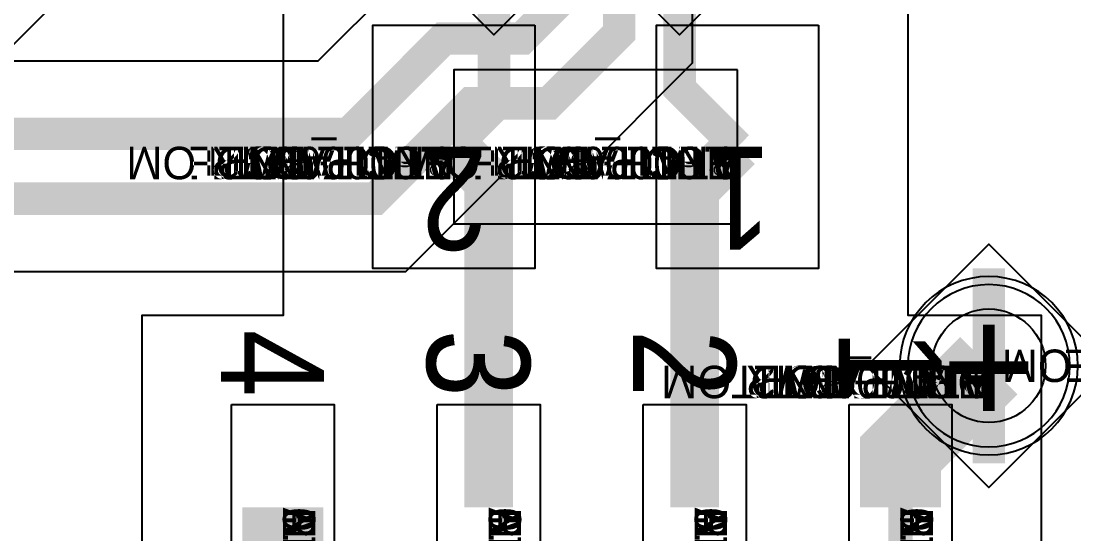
# Model space of a CAD drawing. Extents: x 0 to 323, y 0 to 320.
# Drawn here: x 28.04 to 34.54, y 210.57 to 213.73 of the extents above; entities that cross this region are included whole.
import ezdxf
from ezdxf.enums import TextEntityAlignment as Align

# ---------------------------------------------------------------- set-up
doc = ezdxf.new("R2010")
doc.units = 0
doc.header["$MEASUREMENT"] = 0
doc.layers.get('0').update_dxf_attribs({"linetype": 'CONTINUOUS'})
for name, color, linetype in [('CDN_FIGURES', 7, 'CONTINUOUS'), ('ETCH_BOTTOM', 7, 'CONTINUOUS'), ('ETCH_GND', 3, 'CONTINUOUS'), ('ETCH_INT1', 4, 'CONTINUOUS'), ('ETCH_INT2', 5, 'CONTINUOUS'), ('ETCH_PWR', 6, 'CONTINUOUS'), ('ETCH_TOP', 2, 'CONTINUOUS'), ('MANUFACTURING_NCLEGEND-1-6', 8, 'CONTINUOUS'), ('PACKAGE_GEOMETRY_ASSEMBLY_TOP', 11, 'CONTINUOUS'), ('PACKAGE_GEOMETRY_PIN_NUMBER', 9, 'CONTINUOUS')]:
    doc.layers.add(name, color=color, linetype=linetype)

# ---------------------------------------------------------------- blocks, each defined once
blk = doc.blocks.new('FIGURE_DIAMOND')
at = {"layer": 'CDN_FIGURES'}
blk.add_lwpolyline([(-0.5, 0), (0, 0.5), (0.5, 0), (0, -0.5)], close=True, dxfattribs=at)
blk = doc.blocks.new('PAD_INFO')
for tag in ['SHAPE_TYPE', 'PAD_HEIGHT', 'PAD_LAYER', 'PAD_TYPE', 'PAD_WIDTH']:
    blk.add_attdef(tag, (0, 0), '', height=0.2)
at = {"flags": 2}
blk.add_attdef('CDN_TYPE', (0, 0), '', height=0.2, dxfattribs=at)
blk = doc.blocks.new('DRILL_INFO')
at = {"flags": 2}
blk.add_attdef('CDN_TYPE', (0, 0), '', height=0.2, dxfattribs=at)
for tag in ['FSHAPE', 'FCHAR', 'DRILL_HEIGHT', 'DIAMETER', 'PLATED', 'DRILL_WIDTH']:
    blk.add_attdef(tag, (0, 0), '', height=0.2)
blk = doc.blocks.new('VIA0700X0300')
at = {"layer": 'ETCH_BOTTOM'}
blk.add_circle((0, 0), 0.35, dxfattribs=at)
at = {"layer": 'ETCH_GND'}
blk.add_circle((0, 0), 0.35, dxfattribs=at)
at = {"layer": 'ETCH_INT1'}
blk.add_circle((0, 0), 0.35, dxfattribs=at)
at = {"layer": 'ETCH_INT2'}
blk.add_circle((0, 0), 0.35, dxfattribs=at)
at = {"layer": 'ETCH_PWR'}
blk.add_circle((0, 0), 0.35, dxfattribs=at)
at = {"layer": 'ETCH_TOP'}
blk.add_circle((0, 0), 0.35, dxfattribs=at)
ref = blk.add_blockref('PAD_INFO', (0, 0))
ref.add_attrib('PAD_LAYER', 'ETCH_TOP', (0, 0), dxfattribs={"height": 0.2})
ref.add_attrib('SHAPE_TYPE', 'NULL', (0, 0), dxfattribs={"height": 0.2})
ref.add_attrib('PAD_TYPE', 'ANTIPAD', (0, 0), dxfattribs={"height": 0.2})
ref.add_attrib('PAD_WIDTH', '0.000000', (0, 0), dxfattribs={"height": 0.2})
ref.add_attrib('PAD_HEIGHT', '0.000000', (0, 0), dxfattribs={"height": 0.2})
ref = blk.add_blockref('PAD_INFO', (0, 0))
ref.add_attrib('PAD_LAYER', 'ETCH_GND', (0, 0), dxfattribs={"height": 0.2})
ref.add_attrib('SHAPE_TYPE', 'NULL', (0, 0), dxfattribs={"height": 0.2})
ref.add_attrib('PAD_TYPE', 'ANTIPAD', (0, 0), dxfattribs={"height": 0.2})
ref.add_attrib('PAD_WIDTH', '0.000000', (0, 0), dxfattribs={"height": 0.2})
ref.add_attrib('PAD_HEIGHT', '0.000000', (0, 0), dxfattribs={"height": 0.2})
ref = blk.add_blockref('PAD_INFO', (0, 0))
ref.add_attrib('PAD_LAYER', 'ETCH_INT1', (0, 0), dxfattribs={"height": 0.2})
ref.add_attrib('SHAPE_TYPE', 'NULL', (0, 0), dxfattribs={"height": 0.2})
ref.add_attrib('PAD_TYPE', 'ANTIPAD', (0, 0), dxfattribs={"height": 0.2})
ref.add_attrib('PAD_WIDTH', '0.000000', (0, 0), dxfattribs={"height": 0.2})
ref.add_attrib('PAD_HEIGHT', '0.000000', (0, 0), dxfattribs={"height": 0.2})
ref = blk.add_blockref('PAD_INFO', (0, 0))
ref.add_attrib('PAD_LAYER', 'ETCH_INT2', (0, 0), dxfattribs={"height": 0.2})
ref.add_attrib('SHAPE_TYPE', 'NULL', (0, 0), dxfattribs={"height": 0.2})
ref.add_attrib('PAD_TYPE', 'ANTIPAD', (0, 0), dxfattribs={"height": 0.2})
ref.add_attrib('PAD_WIDTH', '0.000000', (0, 0), dxfattribs={"height": 0.2})
ref.add_attrib('PAD_HEIGHT', '0.000000', (0, 0), dxfattribs={"height": 0.2})
ref = blk.add_blockref('PAD_INFO', (0, 0))
ref.add_attrib('PAD_LAYER', 'ETCH_PWR', (0, 0), dxfattribs={"height": 0.2})
ref.add_attrib('SHAPE_TYPE', 'NULL', (0, 0), dxfattribs={"height": 0.2})
ref.add_attrib('PAD_TYPE', 'ANTIPAD', (0, 0), dxfattribs={"height": 0.2})
ref.add_attrib('PAD_WIDTH', '0.000000', (0, 0), dxfattribs={"height": 0.2})
ref.add_attrib('PAD_HEIGHT', '0.000000', (0, 0), dxfattribs={"height": 0.2})
ref = blk.add_blockref('PAD_INFO', (0, 0))
ref.add_attrib('PAD_LAYER', 'ETCH_BOTTOM', (0, 0), dxfattribs={"height": 0.2})
ref.add_attrib('SHAPE_TYPE', 'NULL', (0, 0), dxfattribs={"height": 0.2})
ref.add_attrib('PAD_TYPE', 'ANTIPAD', (0, 0), dxfattribs={"height": 0.2})
ref.add_attrib('PAD_WIDTH', '0.000000', (0, 0), dxfattribs={"height": 0.2})
ref.add_attrib('PAD_HEIGHT', '0.000000', (0, 0), dxfattribs={"height": 0.2})
ref = blk.add_blockref('PAD_INFO', (0, 0))
ref.add_attrib('PAD_LAYER', 'ETCH_TOP', (0, 0), dxfattribs={"height": 0.2})
ref.add_attrib('SHAPE_TYPE', 'NULL', (0, 0), dxfattribs={"height": 0.2})
ref.add_attrib('PAD_TYPE', 'THERMAL', (0, 0), dxfattribs={"height": 0.2})
ref.add_attrib('PAD_WIDTH', '0.000000', (0, 0), dxfattribs={"height": 0.2})
ref.add_attrib('PAD_HEIGHT', '0.000000', (0, 0), dxfattribs={"height": 0.2})
ref = blk.add_blockref('PAD_INFO', (0, 0))
ref.add_attrib('PAD_LAYER', 'ETCH_GND', (0, 0), dxfattribs={"height": 0.2})
ref.add_attrib('SHAPE_TYPE', 'NULL', (0, 0), dxfattribs={"height": 0.2})
ref.add_attrib('PAD_TYPE', 'THERMAL', (0, 0), dxfattribs={"height": 0.2})
ref.add_attrib('PAD_WIDTH', '0.000000', (0, 0), dxfattribs={"height": 0.2})
ref.add_attrib('PAD_HEIGHT', '0.000000', (0, 0), dxfattribs={"height": 0.2})
ref = blk.add_blockref('PAD_INFO', (0, 0))
ref.add_attrib('PAD_LAYER', 'ETCH_INT1', (0, 0), dxfattribs={"height": 0.2})
ref.add_attrib('SHAPE_TYPE', 'NULL', (0, 0), dxfattribs={"height": 0.2})
ref.add_attrib('PAD_TYPE', 'THERMAL', (0, 0), dxfattribs={"height": 0.2})
ref.add_attrib('PAD_WIDTH', '0.000000', (0, 0), dxfattribs={"height": 0.2})
ref.add_attrib('PAD_HEIGHT', '0.000000', (0, 0), dxfattribs={"height": 0.2})
ref = blk.add_blockref('PAD_INFO', (0, 0))
ref.add_attrib('PAD_LAYER', 'ETCH_INT2', (0, 0), dxfattribs={"height": 0.2})
ref.add_attrib('SHAPE_TYPE', 'NULL', (0, 0), dxfattribs={"height": 0.2})
ref.add_attrib('PAD_TYPE', 'THERMAL', (0, 0), dxfattribs={"height": 0.2})
ref.add_attrib('PAD_WIDTH', '0.000000', (0, 0), dxfattribs={"height": 0.2})
ref.add_attrib('PAD_HEIGHT', '0.000000', (0, 0), dxfattribs={"height": 0.2})
ref = blk.add_blockref('PAD_INFO', (0, 0))
ref.add_attrib('PAD_LAYER', 'ETCH_PWR', (0, 0), dxfattribs={"height": 0.2})
ref.add_attrib('SHAPE_TYPE', 'NULL', (0, 0), dxfattribs={"height": 0.2})
ref.add_attrib('PAD_TYPE', 'THERMAL', (0, 0), dxfattribs={"height": 0.2})
ref.add_attrib('PAD_WIDTH', '0.000000', (0, 0), dxfattribs={"height": 0.2})
ref.add_attrib('PAD_HEIGHT', '0.000000', (0, 0), dxfattribs={"height": 0.2})
ref = blk.add_blockref('PAD_INFO', (0, 0))
ref.add_attrib('PAD_LAYER', 'ETCH_BOTTOM', (0, 0), dxfattribs={"height": 0.2})
ref.add_attrib('SHAPE_TYPE', 'NULL', (0, 0), dxfattribs={"height": 0.2})
ref.add_attrib('PAD_TYPE', 'THERMAL', (0, 0), dxfattribs={"height": 0.2})
ref.add_attrib('PAD_WIDTH', '0.000000', (0, 0), dxfattribs={"height": 0.2})
ref.add_attrib('PAD_HEIGHT', '0.000000', (0, 0), dxfattribs={"height": 0.2})
ref = blk.add_blockref('PAD_INFO', (0, 0))
ref.add_attrib('PAD_LAYER', 'ETCH_TOP', (0, 0), dxfattribs={"height": 0.2})
ref.add_attrib('SHAPE_TYPE', 'CIRCLE', (0, 0), dxfattribs={"height": 0.2})
ref.add_attrib('PAD_TYPE', 'REGULAR', (0, 0), dxfattribs={"height": 0.2})
ref.add_attrib('PAD_WIDTH', '0.700000', (0, 0), dxfattribs={"height": 0.2})
ref.add_attrib('PAD_HEIGHT', '0.700000', (0, 0), dxfattribs={"height": 0.2})
ref = blk.add_blockref('PAD_INFO', (0, 0))
ref.add_attrib('PAD_LAYER', 'ETCH_GND', (0, 0), dxfattribs={"height": 0.2})
ref.add_attrib('SHAPE_TYPE', 'CIRCLE', (0, 0), dxfattribs={"height": 0.2})
ref.add_attrib('PAD_TYPE', 'REGULAR', (0, 0), dxfattribs={"height": 0.2})
ref.add_attrib('PAD_WIDTH', '0.700000', (0, 0), dxfattribs={"height": 0.2})
ref.add_attrib('PAD_HEIGHT', '0.700000', (0, 0), dxfattribs={"height": 0.2})
ref = blk.add_blockref('PAD_INFO', (0, 0))
ref.add_attrib('PAD_LAYER', 'ETCH_INT1', (0, 0), dxfattribs={"height": 0.2})
ref.add_attrib('SHAPE_TYPE', 'CIRCLE', (0, 0), dxfattribs={"height": 0.2})
ref.add_attrib('PAD_TYPE', 'REGULAR', (0, 0), dxfattribs={"height": 0.2})
ref.add_attrib('PAD_WIDTH', '0.700000', (0, 0), dxfattribs={"height": 0.2})
ref.add_attrib('PAD_HEIGHT', '0.700000', (0, 0), dxfattribs={"height": 0.2})
ref = blk.add_blockref('PAD_INFO', (0, 0))
ref.add_attrib('PAD_LAYER', 'ETCH_INT2', (0, 0), dxfattribs={"height": 0.2})
ref.add_attrib('SHAPE_TYPE', 'CIRCLE', (0, 0), dxfattribs={"height": 0.2})
ref.add_attrib('PAD_TYPE', 'REGULAR', (0, 0), dxfattribs={"height": 0.2})
ref.add_attrib('PAD_WIDTH', '0.700000', (0, 0), dxfattribs={"height": 0.2})
ref.add_attrib('PAD_HEIGHT', '0.700000', (0, 0), dxfattribs={"height": 0.2})
ref = blk.add_blockref('PAD_INFO', (0, 0))
ref.add_attrib('PAD_LAYER', 'ETCH_PWR', (0, 0), dxfattribs={"height": 0.2})
ref.add_attrib('SHAPE_TYPE', 'CIRCLE', (0, 0), dxfattribs={"height": 0.2})
ref.add_attrib('PAD_TYPE', 'REGULAR', (0, 0), dxfattribs={"height": 0.2})
ref.add_attrib('PAD_WIDTH', '0.700000', (0, 0), dxfattribs={"height": 0.2})
ref.add_attrib('PAD_HEIGHT', '0.700000', (0, 0), dxfattribs={"height": 0.2})
ref = blk.add_blockref('PAD_INFO', (0, 0))
ref.add_attrib('PAD_LAYER', 'ETCH_BOTTOM', (0, 0), dxfattribs={"height": 0.2})
ref.add_attrib('SHAPE_TYPE', 'CIRCLE', (0, 0), dxfattribs={"height": 0.2})
ref.add_attrib('PAD_TYPE', 'REGULAR', (0, 0), dxfattribs={"height": 0.2})
ref.add_attrib('PAD_WIDTH', '0.700000', (0, 0), dxfattribs={"height": 0.2})
ref.add_attrib('PAD_HEIGHT', '0.700000', (0, 0), dxfattribs={"height": 0.2})
ref = blk.add_blockref('DRILL_INFO', (0, 0))
ref.add_attrib('DIAMETER', '0.300000', (0, 0), dxfattribs={"height": 0.2})
ref.add_attrib('PLATED', 'PLATED', (0, 0), dxfattribs={"height": 0.2})
ref.add_attrib('FSHAPE', 'DIAMOND', (0, 0), dxfattribs={"height": 0.2})
ref.add_attrib('FCHAR', '+', (0, 0), dxfattribs={"height": 0.2})
ref.add_attrib('DRILL_WIDTH', '1.500000', (0, 0), dxfattribs={"height": 0.2})
ref.add_attrib('DRILL_HEIGHT', '1.500000', (0, 0), dxfattribs={"height": 0.2})
for tag in ['CDN_TYPE', 'PIN']:
    blk.add_attdef(tag, (0, 0), '', height=0.2)
at = {"flags": 2}
for tag in ['PSTKNAME', 'BBV']:
    blk.add_attdef(tag, (0, 0), '', height=0.2, dxfattribs=at)
blk = doc.blocks.new('SMD50_25')
at = {"layer": 'ETCH_TOP'}
blk.add_lwpolyline([(-0.635, -0.3175), (-0.635, 0.3175), (0.635, 0.3175), (0.635, -0.3175)], close=True, dxfattribs=at)
ref = blk.add_blockref('PAD_INFO', (0, 0))
ref.add_attrib('PAD_LAYER', 'ETCH_TOP', (0, 0), dxfattribs={"height": 0.2})
ref.add_attrib('SHAPE_TYPE', 'NULL', (0, 0), dxfattribs={"height": 0.2})
ref.add_attrib('PAD_TYPE', 'ANTIPAD', (0, 0), dxfattribs={"height": 0.2})
ref.add_attrib('PAD_WIDTH', '0.000000', (0, 0), dxfattribs={"height": 0.2})
ref.add_attrib('PAD_HEIGHT', '0.000000', (0, 0), dxfattribs={"height": 0.2})
ref = blk.add_blockref('PAD_INFO', (0, 0))
ref.add_attrib('PAD_LAYER', 'ETCH_GND', (0, 0), dxfattribs={"height": 0.2})
ref.add_attrib('SHAPE_TYPE', 'NULL', (0, 0), dxfattribs={"height": 0.2})
ref.add_attrib('PAD_TYPE', 'ANTIPAD', (0, 0), dxfattribs={"height": 0.2})
ref.add_attrib('PAD_WIDTH', '0.000000', (0, 0), dxfattribs={"height": 0.2})
ref.add_attrib('PAD_HEIGHT', '0.000000', (0, 0), dxfattribs={"height": 0.2})
ref = blk.add_blockref('PAD_INFO', (0, 0))
ref.add_attrib('PAD_LAYER', 'ETCH_INT1', (0, 0), dxfattribs={"height": 0.2})
ref.add_attrib('SHAPE_TYPE', 'NULL', (0, 0), dxfattribs={"height": 0.2})
ref.add_attrib('PAD_TYPE', 'ANTIPAD', (0, 0), dxfattribs={"height": 0.2})
ref.add_attrib('PAD_WIDTH', '0.000000', (0, 0), dxfattribs={"height": 0.2})
ref.add_attrib('PAD_HEIGHT', '0.000000', (0, 0), dxfattribs={"height": 0.2})
ref = blk.add_blockref('PAD_INFO', (0, 0))
ref.add_attrib('PAD_LAYER', 'ETCH_INT2', (0, 0), dxfattribs={"height": 0.2})
ref.add_attrib('SHAPE_TYPE', 'NULL', (0, 0), dxfattribs={"height": 0.2})
ref.add_attrib('PAD_TYPE', 'ANTIPAD', (0, 0), dxfattribs={"height": 0.2})
ref.add_attrib('PAD_WIDTH', '0.000000', (0, 0), dxfattribs={"height": 0.2})
ref.add_attrib('PAD_HEIGHT', '0.000000', (0, 0), dxfattribs={"height": 0.2})
ref = blk.add_blockref('PAD_INFO', (0, 0))
ref.add_attrib('PAD_LAYER', 'ETCH_PWR', (0, 0), dxfattribs={"height": 0.2})
ref.add_attrib('SHAPE_TYPE', 'NULL', (0, 0), dxfattribs={"height": 0.2})
ref.add_attrib('PAD_TYPE', 'ANTIPAD', (0, 0), dxfattribs={"height": 0.2})
ref.add_attrib('PAD_WIDTH', '0.000000', (0, 0), dxfattribs={"height": 0.2})
ref.add_attrib('PAD_HEIGHT', '0.000000', (0, 0), dxfattribs={"height": 0.2})
ref = blk.add_blockref('PAD_INFO', (0, 0))
ref.add_attrib('PAD_LAYER', 'ETCH_BOTTOM', (0, 0), dxfattribs={"height": 0.2})
ref.add_attrib('SHAPE_TYPE', 'NULL', (0, 0), dxfattribs={"height": 0.2})
ref.add_attrib('PAD_TYPE', 'ANTIPAD', (0, 0), dxfattribs={"height": 0.2})
ref.add_attrib('PAD_WIDTH', '0.000000', (0, 0), dxfattribs={"height": 0.2})
ref.add_attrib('PAD_HEIGHT', '0.000000', (0, 0), dxfattribs={"height": 0.2})
ref = blk.add_blockref('PAD_INFO', (0, 0))
ref.add_attrib('PAD_LAYER', 'ETCH_TOP', (0, 0), dxfattribs={"height": 0.2})
ref.add_attrib('SHAPE_TYPE', 'NULL', (0, 0), dxfattribs={"height": 0.2})
ref.add_attrib('PAD_TYPE', 'THERMAL', (0, 0), dxfattribs={"height": 0.2})
ref.add_attrib('PAD_WIDTH', '0.000000', (0, 0), dxfattribs={"height": 0.2})
ref.add_attrib('PAD_HEIGHT', '0.000000', (0, 0), dxfattribs={"height": 0.2})
ref = blk.add_blockref('PAD_INFO', (0, 0))
ref.add_attrib('PAD_LAYER', 'ETCH_GND', (0, 0), dxfattribs={"height": 0.2})
ref.add_attrib('SHAPE_TYPE', 'NULL', (0, 0), dxfattribs={"height": 0.2})
ref.add_attrib('PAD_TYPE', 'THERMAL', (0, 0), dxfattribs={"height": 0.2})
ref.add_attrib('PAD_WIDTH', '0.000000', (0, 0), dxfattribs={"height": 0.2})
ref.add_attrib('PAD_HEIGHT', '0.000000', (0, 0), dxfattribs={"height": 0.2})
ref = blk.add_blockref('PAD_INFO', (0, 0))
ref.add_attrib('PAD_LAYER', 'ETCH_INT1', (0, 0), dxfattribs={"height": 0.2})
ref.add_attrib('SHAPE_TYPE', 'NULL', (0, 0), dxfattribs={"height": 0.2})
ref.add_attrib('PAD_TYPE', 'THERMAL', (0, 0), dxfattribs={"height": 0.2})
ref.add_attrib('PAD_WIDTH', '0.000000', (0, 0), dxfattribs={"height": 0.2})
ref.add_attrib('PAD_HEIGHT', '0.000000', (0, 0), dxfattribs={"height": 0.2})
ref = blk.add_blockref('PAD_INFO', (0, 0))
ref.add_attrib('PAD_LAYER', 'ETCH_INT2', (0, 0), dxfattribs={"height": 0.2})
ref.add_attrib('SHAPE_TYPE', 'NULL', (0, 0), dxfattribs={"height": 0.2})
ref.add_attrib('PAD_TYPE', 'THERMAL', (0, 0), dxfattribs={"height": 0.2})
ref.add_attrib('PAD_WIDTH', '0.000000', (0, 0), dxfattribs={"height": 0.2})
ref.add_attrib('PAD_HEIGHT', '0.000000', (0, 0), dxfattribs={"height": 0.2})
ref = blk.add_blockref('PAD_INFO', (0, 0))
ref.add_attrib('PAD_LAYER', 'ETCH_PWR', (0, 0), dxfattribs={"height": 0.2})
ref.add_attrib('SHAPE_TYPE', 'NULL', (0, 0), dxfattribs={"height": 0.2})
ref.add_attrib('PAD_TYPE', 'THERMAL', (0, 0), dxfattribs={"height": 0.2})
ref.add_attrib('PAD_WIDTH', '0.000000', (0, 0), dxfattribs={"height": 0.2})
ref.add_attrib('PAD_HEIGHT', '0.000000', (0, 0), dxfattribs={"height": 0.2})
ref = blk.add_blockref('PAD_INFO', (0, 0))
ref.add_attrib('PAD_LAYER', 'ETCH_BOTTOM', (0, 0), dxfattribs={"height": 0.2})
ref.add_attrib('SHAPE_TYPE', 'NULL', (0, 0), dxfattribs={"height": 0.2})
ref.add_attrib('PAD_TYPE', 'THERMAL', (0, 0), dxfattribs={"height": 0.2})
ref.add_attrib('PAD_WIDTH', '0.000000', (0, 0), dxfattribs={"height": 0.2})
ref.add_attrib('PAD_HEIGHT', '0.000000', (0, 0), dxfattribs={"height": 0.2})
ref = blk.add_blockref('PAD_INFO', (0, 0))
ref.add_attrib('PAD_LAYER', 'ETCH_TOP', (0, 0), dxfattribs={"height": 0.2})
ref.add_attrib('SHAPE_TYPE', 'RECTANGLE', (0, 0), dxfattribs={"height": 0.2})
ref.add_attrib('PAD_TYPE', 'REGULAR', (0, 0), dxfattribs={"height": 0.2})
ref.add_attrib('PAD_WIDTH', '1.270000', (0, 0), dxfattribs={"height": 0.2})
ref.add_attrib('PAD_HEIGHT', '0.635000', (0, 0), dxfattribs={"height": 0.2})
ref = blk.add_blockref('PAD_INFO', (0, 0))
ref.add_attrib('PAD_LAYER', 'ETCH_GND', (0, 0), dxfattribs={"height": 0.2})
ref.add_attrib('SHAPE_TYPE', 'NULL', (0, 0), dxfattribs={"height": 0.2})
ref.add_attrib('PAD_TYPE', 'REGULAR', (0, 0), dxfattribs={"height": 0.2})
ref.add_attrib('PAD_WIDTH', '0.000000', (0, 0), dxfattribs={"height": 0.2})
ref.add_attrib('PAD_HEIGHT', '0.000000', (0, 0), dxfattribs={"height": 0.2})
ref = blk.add_blockref('PAD_INFO', (0, 0))
ref.add_attrib('PAD_LAYER', 'ETCH_INT1', (0, 0), dxfattribs={"height": 0.2})
ref.add_attrib('SHAPE_TYPE', 'NULL', (0, 0), dxfattribs={"height": 0.2})
ref.add_attrib('PAD_TYPE', 'REGULAR', (0, 0), dxfattribs={"height": 0.2})
ref.add_attrib('PAD_WIDTH', '0.000000', (0, 0), dxfattribs={"height": 0.2})
ref.add_attrib('PAD_HEIGHT', '0.000000', (0, 0), dxfattribs={"height": 0.2})
ref = blk.add_blockref('PAD_INFO', (0, 0))
ref.add_attrib('PAD_LAYER', 'ETCH_INT2', (0, 0), dxfattribs={"height": 0.2})
ref.add_attrib('SHAPE_TYPE', 'NULL', (0, 0), dxfattribs={"height": 0.2})
ref.add_attrib('PAD_TYPE', 'REGULAR', (0, 0), dxfattribs={"height": 0.2})
ref.add_attrib('PAD_WIDTH', '0.000000', (0, 0), dxfattribs={"height": 0.2})
ref.add_attrib('PAD_HEIGHT', '0.000000', (0, 0), dxfattribs={"height": 0.2})
ref = blk.add_blockref('PAD_INFO', (0, 0))
ref.add_attrib('PAD_LAYER', 'ETCH_PWR', (0, 0), dxfattribs={"height": 0.2})
ref.add_attrib('SHAPE_TYPE', 'NULL', (0, 0), dxfattribs={"height": 0.2})
ref.add_attrib('PAD_TYPE', 'REGULAR', (0, 0), dxfattribs={"height": 0.2})
ref.add_attrib('PAD_WIDTH', '0.000000', (0, 0), dxfattribs={"height": 0.2})
ref.add_attrib('PAD_HEIGHT', '0.000000', (0, 0), dxfattribs={"height": 0.2})
ref = blk.add_blockref('PAD_INFO', (0, 0))
ref.add_attrib('PAD_LAYER', 'ETCH_BOTTOM', (0, 0), dxfattribs={"height": 0.2})
ref.add_attrib('SHAPE_TYPE', 'NULL', (0, 0), dxfattribs={"height": 0.2})
ref.add_attrib('PAD_TYPE', 'REGULAR', (0, 0), dxfattribs={"height": 0.2})
ref.add_attrib('PAD_WIDTH', '0.000000', (0, 0), dxfattribs={"height": 0.2})
ref.add_attrib('PAD_HEIGHT', '0.000000', (0, 0), dxfattribs={"height": 0.2})
ref = blk.add_blockref('DRILL_INFO', (0, 0))
ref.add_attrib('DIAMETER', '0.000000', (0, 0), dxfattribs={"height": 0.2})
ref.add_attrib('PLATED', 'NON_PLATED', (0, 0), dxfattribs={"height": 0.2})
ref.add_attrib('FSHAPE', 'NULL', (0, 0), dxfattribs={"height": 0.2})
ref.add_attrib('DRILL_WIDTH', '0.000000', (0, 0), dxfattribs={"height": 0.2})
ref.add_attrib('DRILL_HEIGHT', '0.000000', (0, 0), dxfattribs={"height": 0.2})
for tag in ['CDN_TYPE', 'PIN']:
    blk.add_attdef(tag, (0, 0), '', height=0.2)
at = {"flags": 2}
for tag in ['PSTKNAME', 'BBV']:
    blk.add_attdef(tag, (0, 0), '', height=0.2, dxfattribs=at)
blk = doc.blocks.new('SOIC8')
at = {"layer": 'ETCH_TOP'}
ref = blk.add_blockref('SMD50_25', (-2.4765, 1.905), dxfattribs=at)
ref.add_attrib('CDN_TYPE', 'PIN', (0, 0), dxfattribs={"height": 0.2})
ref.add_attrib('PIN', '1', (0, 0), dxfattribs={"height": 0.2})
ref = blk.add_blockref('SMD50_25', (-2.4765, 0.635), dxfattribs=at)
ref.add_attrib('CDN_TYPE', 'PIN', (0, 0), dxfattribs={"height": 0.2})
ref.add_attrib('PIN', '2', (0, 0), dxfattribs={"height": 0.2})
ref = blk.add_blockref('SMD50_25', (-2.4765, -0.635), dxfattribs=at)
ref.add_attrib('CDN_TYPE', 'PIN', (0, 0), dxfattribs={"height": 0.2})
ref.add_attrib('PIN', '3', (0, 0), dxfattribs={"height": 0.2})
ref = blk.add_blockref('SMD50_25', (-2.4765, -1.905), dxfattribs=at)
ref.add_attrib('CDN_TYPE', 'PIN', (0, 0), dxfattribs={"height": 0.2})
ref.add_attrib('PIN', '4', (0, 0), dxfattribs={"height": 0.2})
at = {"flags": 2}
for tag in ['SYMBOL_TYPE', 'CDN_TYPE', 'REFDES']:
    blk.add_attdef(tag, (0, 0), '', height=0.2, dxfattribs=at)
blk = doc.blocks.new('RC1000X1500TS')
at = {"layer": 'ETCH_TOP'}
blk.add_lwpolyline([(-0.5, -0.75), (-0.5, 0.75), (0.5, 0.75), (0.5, -0.75)], close=True, dxfattribs=at)
ref = blk.add_blockref('PAD_INFO', (0, 0))
ref.add_attrib('PAD_LAYER', 'ETCH_TOP', (0, 0), dxfattribs={"height": 0.2})
ref.add_attrib('SHAPE_TYPE', 'NULL', (0, 0), dxfattribs={"height": 0.2})
ref.add_attrib('PAD_TYPE', 'ANTIPAD', (0, 0), dxfattribs={"height": 0.2})
ref.add_attrib('PAD_WIDTH', '0.000000', (0, 0), dxfattribs={"height": 0.2})
ref.add_attrib('PAD_HEIGHT', '0.000000', (0, 0), dxfattribs={"height": 0.2})
ref = blk.add_blockref('PAD_INFO', (0, 0))
ref.add_attrib('PAD_LAYER', 'ETCH_GND', (0, 0), dxfattribs={"height": 0.2})
ref.add_attrib('SHAPE_TYPE', 'NULL', (0, 0), dxfattribs={"height": 0.2})
ref.add_attrib('PAD_TYPE', 'ANTIPAD', (0, 0), dxfattribs={"height": 0.2})
ref.add_attrib('PAD_WIDTH', '0.000000', (0, 0), dxfattribs={"height": 0.2})
ref.add_attrib('PAD_HEIGHT', '0.000000', (0, 0), dxfattribs={"height": 0.2})
ref = blk.add_blockref('PAD_INFO', (0, 0))
ref.add_attrib('PAD_LAYER', 'ETCH_INT1', (0, 0), dxfattribs={"height": 0.2})
ref.add_attrib('SHAPE_TYPE', 'NULL', (0, 0), dxfattribs={"height": 0.2})
ref.add_attrib('PAD_TYPE', 'ANTIPAD', (0, 0), dxfattribs={"height": 0.2})
ref.add_attrib('PAD_WIDTH', '0.000000', (0, 0), dxfattribs={"height": 0.2})
ref.add_attrib('PAD_HEIGHT', '0.000000', (0, 0), dxfattribs={"height": 0.2})
ref = blk.add_blockref('PAD_INFO', (0, 0))
ref.add_attrib('PAD_LAYER', 'ETCH_INT2', (0, 0), dxfattribs={"height": 0.2})
ref.add_attrib('SHAPE_TYPE', 'NULL', (0, 0), dxfattribs={"height": 0.2})
ref.add_attrib('PAD_TYPE', 'ANTIPAD', (0, 0), dxfattribs={"height": 0.2})
ref.add_attrib('PAD_WIDTH', '0.000000', (0, 0), dxfattribs={"height": 0.2})
ref.add_attrib('PAD_HEIGHT', '0.000000', (0, 0), dxfattribs={"height": 0.2})
ref = blk.add_blockref('PAD_INFO', (0, 0))
ref.add_attrib('PAD_LAYER', 'ETCH_PWR', (0, 0), dxfattribs={"height": 0.2})
ref.add_attrib('SHAPE_TYPE', 'NULL', (0, 0), dxfattribs={"height": 0.2})
ref.add_attrib('PAD_TYPE', 'ANTIPAD', (0, 0), dxfattribs={"height": 0.2})
ref.add_attrib('PAD_WIDTH', '0.000000', (0, 0), dxfattribs={"height": 0.2})
ref.add_attrib('PAD_HEIGHT', '0.000000', (0, 0), dxfattribs={"height": 0.2})
ref = blk.add_blockref('PAD_INFO', (0, 0))
ref.add_attrib('PAD_LAYER', 'ETCH_BOTTOM', (0, 0), dxfattribs={"height": 0.2})
ref.add_attrib('SHAPE_TYPE', 'NULL', (0, 0), dxfattribs={"height": 0.2})
ref.add_attrib('PAD_TYPE', 'ANTIPAD', (0, 0), dxfattribs={"height": 0.2})
ref.add_attrib('PAD_WIDTH', '0.000000', (0, 0), dxfattribs={"height": 0.2})
ref.add_attrib('PAD_HEIGHT', '0.000000', (0, 0), dxfattribs={"height": 0.2})
ref = blk.add_blockref('PAD_INFO', (0, 0))
ref.add_attrib('PAD_LAYER', 'ETCH_TOP', (0, 0), dxfattribs={"height": 0.2})
ref.add_attrib('SHAPE_TYPE', 'NULL', (0, 0), dxfattribs={"height": 0.2})
ref.add_attrib('PAD_TYPE', 'THERMAL', (0, 0), dxfattribs={"height": 0.2})
ref.add_attrib('PAD_WIDTH', '0.000000', (0, 0), dxfattribs={"height": 0.2})
ref.add_attrib('PAD_HEIGHT', '0.000000', (0, 0), dxfattribs={"height": 0.2})
ref = blk.add_blockref('PAD_INFO', (0, 0))
ref.add_attrib('PAD_LAYER', 'ETCH_GND', (0, 0), dxfattribs={"height": 0.2})
ref.add_attrib('SHAPE_TYPE', 'NULL', (0, 0), dxfattribs={"height": 0.2})
ref.add_attrib('PAD_TYPE', 'THERMAL', (0, 0), dxfattribs={"height": 0.2})
ref.add_attrib('PAD_WIDTH', '0.000000', (0, 0), dxfattribs={"height": 0.2})
ref.add_attrib('PAD_HEIGHT', '0.000000', (0, 0), dxfattribs={"height": 0.2})
ref = blk.add_blockref('PAD_INFO', (0, 0))
ref.add_attrib('PAD_LAYER', 'ETCH_INT1', (0, 0), dxfattribs={"height": 0.2})
ref.add_attrib('SHAPE_TYPE', 'NULL', (0, 0), dxfattribs={"height": 0.2})
ref.add_attrib('PAD_TYPE', 'THERMAL', (0, 0), dxfattribs={"height": 0.2})
ref.add_attrib('PAD_WIDTH', '0.000000', (0, 0), dxfattribs={"height": 0.2})
ref.add_attrib('PAD_HEIGHT', '0.000000', (0, 0), dxfattribs={"height": 0.2})
ref = blk.add_blockref('PAD_INFO', (0, 0))
ref.add_attrib('PAD_LAYER', 'ETCH_INT2', (0, 0), dxfattribs={"height": 0.2})
ref.add_attrib('SHAPE_TYPE', 'NULL', (0, 0), dxfattribs={"height": 0.2})
ref.add_attrib('PAD_TYPE', 'THERMAL', (0, 0), dxfattribs={"height": 0.2})
ref.add_attrib('PAD_WIDTH', '0.000000', (0, 0), dxfattribs={"height": 0.2})
ref.add_attrib('PAD_HEIGHT', '0.000000', (0, 0), dxfattribs={"height": 0.2})
ref = blk.add_blockref('PAD_INFO', (0, 0))
ref.add_attrib('PAD_LAYER', 'ETCH_PWR', (0, 0), dxfattribs={"height": 0.2})
ref.add_attrib('SHAPE_TYPE', 'NULL', (0, 0), dxfattribs={"height": 0.2})
ref.add_attrib('PAD_TYPE', 'THERMAL', (0, 0), dxfattribs={"height": 0.2})
ref.add_attrib('PAD_WIDTH', '0.000000', (0, 0), dxfattribs={"height": 0.2})
ref.add_attrib('PAD_HEIGHT', '0.000000', (0, 0), dxfattribs={"height": 0.2})
ref = blk.add_blockref('PAD_INFO', (0, 0))
ref.add_attrib('PAD_LAYER', 'ETCH_BOTTOM', (0, 0), dxfattribs={"height": 0.2})
ref.add_attrib('SHAPE_TYPE', 'NULL', (0, 0), dxfattribs={"height": 0.2})
ref.add_attrib('PAD_TYPE', 'THERMAL', (0, 0), dxfattribs={"height": 0.2})
ref.add_attrib('PAD_WIDTH', '0.000000', (0, 0), dxfattribs={"height": 0.2})
ref.add_attrib('PAD_HEIGHT', '0.000000', (0, 0), dxfattribs={"height": 0.2})
ref = blk.add_blockref('PAD_INFO', (0, 0))
ref.add_attrib('PAD_LAYER', 'ETCH_GND', (0, 0), dxfattribs={"height": 0.2})
ref.add_attrib('SHAPE_TYPE', 'NULL', (0, 0), dxfattribs={"height": 0.2})
ref.add_attrib('PAD_TYPE', 'REGULAR', (0, 0), dxfattribs={"height": 0.2})
ref.add_attrib('PAD_WIDTH', '0.000000', (0, 0), dxfattribs={"height": 0.2})
ref.add_attrib('PAD_HEIGHT', '0.000000', (0, 0), dxfattribs={"height": 0.2})
ref = blk.add_blockref('PAD_INFO', (0, 0))
ref.add_attrib('PAD_LAYER', 'ETCH_INT1', (0, 0), dxfattribs={"height": 0.2})
ref.add_attrib('SHAPE_TYPE', 'NULL', (0, 0), dxfattribs={"height": 0.2})
ref.add_attrib('PAD_TYPE', 'REGULAR', (0, 0), dxfattribs={"height": 0.2})
ref.add_attrib('PAD_WIDTH', '0.000000', (0, 0), dxfattribs={"height": 0.2})
ref.add_attrib('PAD_HEIGHT', '0.000000', (0, 0), dxfattribs={"height": 0.2})
ref = blk.add_blockref('PAD_INFO', (0, 0))
ref.add_attrib('PAD_LAYER', 'ETCH_INT2', (0, 0), dxfattribs={"height": 0.2})
ref.add_attrib('SHAPE_TYPE', 'NULL', (0, 0), dxfattribs={"height": 0.2})
ref.add_attrib('PAD_TYPE', 'REGULAR', (0, 0), dxfattribs={"height": 0.2})
ref.add_attrib('PAD_WIDTH', '0.000000', (0, 0), dxfattribs={"height": 0.2})
ref.add_attrib('PAD_HEIGHT', '0.000000', (0, 0), dxfattribs={"height": 0.2})
ref = blk.add_blockref('PAD_INFO', (0, 0))
ref.add_attrib('PAD_LAYER', 'ETCH_PWR', (0, 0), dxfattribs={"height": 0.2})
ref.add_attrib('SHAPE_TYPE', 'NULL', (0, 0), dxfattribs={"height": 0.2})
ref.add_attrib('PAD_TYPE', 'REGULAR', (0, 0), dxfattribs={"height": 0.2})
ref.add_attrib('PAD_WIDTH', '0.000000', (0, 0), dxfattribs={"height": 0.2})
ref.add_attrib('PAD_HEIGHT', '0.000000', (0, 0), dxfattribs={"height": 0.2})
ref = blk.add_blockref('PAD_INFO', (0, 0))
ref.add_attrib('PAD_LAYER', 'ETCH_BOTTOM', (0, 0), dxfattribs={"height": 0.2})
ref.add_attrib('SHAPE_TYPE', 'NULL', (0, 0), dxfattribs={"height": 0.2})
ref.add_attrib('PAD_TYPE', 'REGULAR', (0, 0), dxfattribs={"height": 0.2})
ref.add_attrib('PAD_WIDTH', '0.000000', (0, 0), dxfattribs={"height": 0.2})
ref.add_attrib('PAD_HEIGHT', '0.000000', (0, 0), dxfattribs={"height": 0.2})
ref = blk.add_blockref('DRILL_INFO', (0, 0))
ref.add_attrib('DIAMETER', '0.000000', (0, 0), dxfattribs={"height": 0.2})
ref.add_attrib('PLATED', 'PLATED', (0, 0), dxfattribs={"height": 0.2})
ref.add_attrib('FSHAPE', 'NULL', (0, 0), dxfattribs={"height": 0.2})
ref.add_attrib('DRILL_WIDTH', '0.000000', (0, 0), dxfattribs={"height": 0.2})
ref.add_attrib('DRILL_HEIGHT', '0.000000', (0, 0), dxfattribs={"height": 0.2})
ref = blk.add_blockref('PAD_INFO', (0, 0))
ref.add_attrib('PAD_LAYER', 'ETCH_TOP', (0, 0), dxfattribs={"height": 0.2})
ref.add_attrib('SHAPE_TYPE', 'RECTANGLE', (0, 0), dxfattribs={"height": 0.2})
ref.add_attrib('PAD_TYPE', 'REGULAR', (0, 0), dxfattribs={"height": 0.2})
ref.add_attrib('PAD_WIDTH', '1.000000', (0, 0), dxfattribs={"height": 0.2})
ref.add_attrib('PAD_HEIGHT', '1.500000', (0, 0), dxfattribs={"height": 0.2})
for tag in ['CDN_TYPE', 'PIN']:
    blk.add_attdef(tag, (0, 0), '', height=0.2)
at = {"flags": 2}
for tag in ['PSTKNAME', 'BBV']:
    blk.add_attdef(tag, (0, 0), '', height=0.2, dxfattribs=at)
blk = doc.blocks.new('F56')
at = {"layer": 'PACKAGE_GEOMETRY_ASSEMBLY_TOP'}
blk.add_lwpolyline([(0, -0.475), (1.75, -0.475), (1.75, 0.475), (0, 0.475)], close=True, dxfattribs=at)
at = {"layer": 'ETCH_TOP'}
ref = blk.add_blockref('RC1000X1500TS', (0, 0), dxfattribs=at)
ref.add_attrib('CDN_TYPE', 'PIN', (0, 0), dxfattribs={"height": 0.2})
ref.add_attrib('PIN', '1', (0, 0), dxfattribs={"height": 0.2})
ref = blk.add_blockref('RC1000X1500TS', (1.75, 0), dxfattribs=at)
ref.add_attrib('CDN_TYPE', 'PIN', (0, 0), dxfattribs={"height": 0.2})
ref.add_attrib('PIN', '2', (0, 0), dxfattribs={"height": 0.2})
at = {"flags": 2}
for tag in ['SYMBOL_TYPE', 'CDN_TYPE', 'REFDES']:
    blk.add_attdef(tag, (0, 0), '', height=0.2, dxfattribs=at)

msp = doc.modelspace()

# ---------------------------------------------------------------- linework, layer by layer
at = {"layer": 'ETCH_BOTTOM'}
for points in [[(34.0126, 211.6055, 0.2, 0.2, 0), (34.0126, 212.2063, 0.2, 0.2, 0)], [(34.0126, 211.0047, 0.2, 0.2, 0), (34.0126, 211.6055, 0.2, 0.2, 0)]]:
    msp.add_lwpolyline(points, format="xyseb", dxfattribs=at)
msp.add_lwpolyline([(34.5627, 211.6055, 1), (33.4625, 211.6055, 1)], format="xyb", close=True, dxfattribs=at)
at = {"layer": 'ETCH_INT1'}
for points, format in [([(32.1052, 214.3955, 0.2, 0.2, 0), (31.7326, 214.0229, 0.2, 0.2, 0), (31.7326, 213.6573, 0.2, 0.2, 0), (31.2983, 213.223, 0.2, 0.2, 0), (30.8158, 213.223, 0.2, 0.2, 0), (30.2283, 212.6355, 0.2, 0.2, 0), (24.7169, 212.6355, 0.2, 0.2, 0), (22.0619, 215.2905, 0.2, 0.2, 0), (16.9219, 215.2905, 0.2, 0.2, 0), (12.3369, 219.8755, 0.2, 0.2, 0), (10.0426, 219.8755, 0.2, 0.2, 0), (8.9926, 220.9255, 0.2, 0.2, 0)], "xyseb"), ([(30.9601, 214.3955, 0.2, 0.2, 0), (31.3326, 214.023, 0.2, 0.2, 0), (31.3326, 213.823, 0.2, 0.2, 0), (31.1326, 213.623, 0.2, 0.2, 0), (30.8839, 213.623, 0.2, 0.2, 0), (30.6502, 213.6231, 0.2, 0.2, 0), (30.0626, 213.0355, 0.2, 0.2, 0), (24.8826, 213.0355, 0.2, 0.2, 0), (22.2276, 215.6905, 0.2, 0.2, 0), (17.0876, 215.6905, 0.2, 0.2, 0), (12.5026, 220.2755, 0.2, 0.2, 0), (11.6426, 220.2755, 0.2, 0.2, 0), (10.9926, 220.9255, 0.2, 0.2, 0)], "xyseb"), ([(17.274, 216.1406), (22.414, 216.1406), (25.069, 213.4856), (29.8762, 213.4856), (30.3319, 213.9414, -0.159715), (30.5821, 214.068, -1.210402), (31.4325, 214.5596), (31.5326, 214.4595), (31.6328, 214.5596, -1.595499), (32.2693, 213.9231), (32.1827, 213.8365), (32.1827, 213.4709), (31.4847, 212.7729), (31.0022, 212.7729), (30.4147, 212.1854), (24.5305, 212.1854), (21.8755, 214.8404), (16.7355, 214.8404)], "xyb")]:
    msp.add_lwpolyline(points, format=format, dxfattribs=at)
msp.add_lwpolyline([(34.5127, 211.6055, 1), (33.5125, 211.6055, 1)], format="xyb", close=True, dxfattribs=at)
at = {"layer": 'ETCH_INT2'}
msp.add_lwpolyline([(34.5127, 211.6055, 1), (33.5125, 211.6055, 1)], format="xyb", close=True, dxfattribs=at)
at = {"layer": 'ETCH_PWR'}
msp.add_lwpolyline([(58.1047, 217.1954), (55.2147, 214.3054), (51.0056, 214.3054, -1.424409), (50.0648, 214.3054), (49.8605, 214.3054, -1.424409), (48.9197, 214.3054), (32.5971, 214.3054, -1.063613), (31.6281, 214.5454), (31.4372, 214.5454, -1.362386), (30.483, 214.5454), (28.9547, 214.5454), (26.3347, 211.9254), (12.7905, 211.9254), (8.3915, 216.3244, -1), (9.5937, 217.5266), (10.144, 216.9763, -0.183418), (10.3915, 217.5266), (10.9418, 218.0769, -2.22376), (11.8412, 218.9763), (13.2605, 220.3956), (16.0025, 220.3956), (16.0025, 253.1934)], format="xyb", dxfattribs=at)
msp.add_lwpolyline([(34.5127, 211.6055, 1), (33.5125, 211.6055, 1)], format="xyb", close=True, dxfattribs=at)
at = {"layer": 'ETCH_TOP'}
for points, format in [([(49.0591, 214.5104), (32.5919, 214.5104, -0.129563), (32.5853, 214.2556), (33.5127, 214.2556), (33.5127, 211.9171), (34.3352, 211.9171), (34.3352, 209.5469), (30.2577, 209.5469), (30.2577, 209.5105, -1), (29.0575, 209.5105), (29.0575, 209.5469), (28.79, 209.5469), (28.79, 211.9171), (29.6625, 211.9171), (29.6625, 214.2556), (30.48, 214.2556, -0.129563), (30.4734, 214.5104), (28.0047, 214.5104), (17.0986, 203.6042, -4.370474)], "xyb"), ([(30.9601, 214.3955, 0.2, 0.2, 0), (30.9601, 213.203, 0.2, 0.2, 0), (30.7126, 212.9555, 0.2, 0.2, 0)], "xyseb"), ([(32.1052, 214.3955, 0.2, 0.2, 0), (32.1052, 213.3129, 0.2, 0.2, 0), (32.4626, 212.9555, 0.2, 0.2, 0)], "xyseb"), ([(30.7126, 212.9555, 0.3, 0.3, 0), (30.9276, 212.7405, 0.3, 0.3, 0), (30.9276, 210.732, 0.3, 0.3, 0)], "xyseb"), ([(32.4626, 212.9555, 0.3, 0.3, 0), (32.1976, 212.6905, 0.3, 0.3, 0), (32.1976, 210.732, 0.3, 0.3, 0)], "xyseb"), ([(33.4676, 210.732, 0.5, 0.5, 0), (33.4676, 211.0605, 0.5, 0.5, 0), (34.0126, 211.6055, 0.5, 0.5, 0)], "xyseb"), ([(29.6576, 210.732, 0.5, 0.5, 0), (29.6576, 209.5105, 0.5, 0.5, 0)], "xyseb"), ([(33.4676, 209.4962, 0.15, 0.15, 0), (33.4676, 210.732, 0.15, 0.15, 0)], "xyseb")]:
    msp.add_lwpolyline(points, format=format, dxfattribs=at)

# ---------------------------------------------------------------- block references
for name, p, rotation in [('F56', (32.4626, 212.9555), 180), ('F56', (37.8626, 211.7055), 180), ('SOIC8', (31.5626, 208.2555), 270)]:
    msp.add_blockref(name, p, dxfattribs=dict(rotation=rotation))
at = {"layer": 'ETCH_TOP', "rotation": 180}
msp.add_blockref('VIA0700X0300', (34.0126, 211.6055), dxfattribs=at)
at = {"layer": 'MANUFACTURING_NCLEGEND-1-6', "xscale": 1.5, "yscale": 1.5}
for p in [(30.9601, 214.3955), (32.1052, 214.3955), (34.0126, 211.6055)]:
    msp.add_blockref('FIGURE_DIAMOND', p, dxfattribs=at)

# ---------------------------------------------------------------- texts
at = {"layer": 'MANUFACTURING_NCLEGEND-1-6'}
msp.add_text('+', height=0.75, dxfattribs=at).set_placement((34.0126, 211.6055), align=Align.MIDDLE_CENTER)
at = {"layer": 'PACKAGE_GEOMETRY_PIN_NUMBER', "width": 0.88}
for s, rotation, p in [('2', 180, (30.7126, 212.9555)), ('1', 180, (32.4626, 212.9555)), ('4', 270, (29.2766, 211.621)), ('3', 270, (30.5466, 211.621)), ('2', 270, (31.8166, 211.621)), ('1', 270, (33.0866, 211.621))]:
    msp.add_text(s, height=0.635, rotation=rotation, dxfattribs=at).set_placement(p, align=Align.CENTER)

doc.saveas('drawing.dxf')
